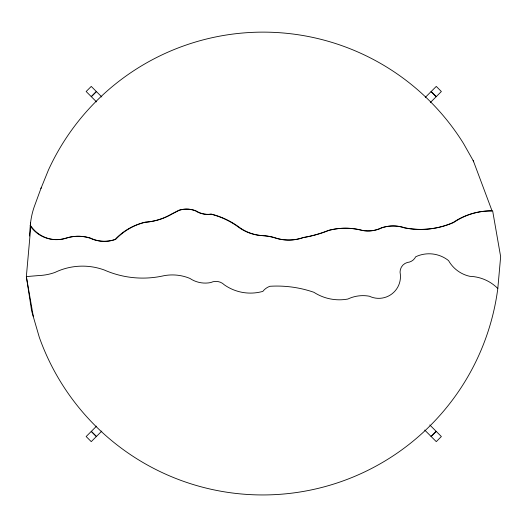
<?xml version="1.0" encoding="UTF-8"?>
<svg xmlns="http://www.w3.org/2000/svg" width="527" height="527" viewBox="0 0 527 527"><rect width="100%" height="100%" fill="white"/><g stroke="black" fill="none" stroke-linecap="round" stroke-linejoin="round"><path stroke-width="0.79" d="M40.908 188.561L48.412 170.069A236.024 236.024 0 0 1 463.529 143.528L473.378 160.972L492.066 210.912A67.054 67.054 0 0 0 453.148 222.499A81.692 81.692 0 0 1 404.334 227.855A35.895 35.895 0 0 0 381.35 227.855A31.04 31.04 0 0 1 362.003 230.431A65.46 65.46 0 0 0 328.321 230.431A121.836 121.836 0 0 1 303.058 237.545A43.8 43.8 0 0 1 273.783 237.545A54.031 54.031 0 0 0 262.288 235.655A44.479 44.479 0 0 1 239.311 227.75A79.485 79.485 0 0 0 210.912 214.166A22.806 22.806 0 0 1 195.306 210.807A24.907 24.907 0 0 0 178.758 210.286L171.295 214.14A61.152 61.152 0 0 1 144.938 222.229A60.045 60.045 0 0 0 115.117 239.396A32.49 32.49 0 0 1 90.058 238.164A39.828 39.828 0 0 0 65.822 238.164A31.482 31.482 0 0 1 30.283 225.991L30.579 222.789A75.065 75.065 0 0 1 34.11 207.131L41.205 187.744M29.387 236.017L30.487 223.705M497.811 288.486L500.65 256.689L492.653 210.886A67.054 67.054 0 0 0 453.734 222.473A81.692 81.692 0 0 1 404.914 227.829A35.895 35.895 0 0 0 381.937 227.829A31.04 31.04 0 0 1 362.589 230.404A65.46 65.46 0 0 0 328.907 230.404A121.836 121.836 0 0 1 303.644 237.519A43.8 43.8 0 0 1 274.363 237.519A54.031 54.031 0 0 0 262.874 235.628A44.479 44.479 0 0 1 239.897 227.723A79.485 79.485 0 0 0 211.498 214.14A22.806 22.806 0 0 1 195.892 210.787A24.907 24.907 0 0 0 179.345 210.26L171.881 214.114A61.152 61.152 0 0 1 145.524 222.21A60.045 60.045 0 0 0 115.696 239.377A32.49 32.49 0 0 1 90.644 238.145A39.828 39.828 0 0 0 66.402 238.145A31.482 31.482 0 0 1 30.862 225.964L26.35 276.589L31.627 310.923L39.308 337.287A237.097 237.097 0 0 0 497.811 288.486A41.409 41.409 0 0 0 469.9 276.332A32.43 32.43 0 0 1 448.556 260.595A31.317 31.317 0 0 0 415.704 256.774A10.356 10.356 0 0 1 407.312 262.479A10.006 10.006 0 0 0 400.362 274.58A21.699 21.699 0 0 1 369.401 296.227A35.269 35.269 0 0 0 347.866 299.04A46.975 46.975 0 0 1 313.901 292.294A112.778 112.778 0 0 0 269.936 286.28A15.388 15.388 0 0 0 262.868 291.372A45.421 45.421 0 0 1 224.377 284.87A11.983 11.983 0 0 0 210.721 282.558A27.641 27.641 0 0 1 189.891 278.414A45.632 45.632 0 0 0 161.967 276.135A95.255 95.255 0 0 1 104.399 270.041A63.392 63.392 0 0 0 54.933 272.446A53.985 53.985 0 0 1 38.787 275.555L26.35 276.589L33.287 316.319M30.283 225.991L30.579 222.789M91.329 96.691L96.428 91.593M436.191 431.356L431.093 436.455M91.25 96.612L96.349 91.514M96.56 426.126L86.151 436.534L91.25 441.633L101.823 431.06M425.282 97.403L436.27 86.415L441.369 91.514L430.381 102.501M431.172 436.534L436.27 431.435M431.093 91.593L436.191 96.691M96.428 436.455L91.329 431.356M431.172 91.514L436.27 96.612M101.823 96.988L91.25 86.415L86.151 91.514L96.56 101.922M429.801 424.966L441.369 436.534L436.27 441.633L424.703 430.065M91.25 431.435L96.349 436.534M473.121 160.59L473.687 161.815"/></g></svg>
